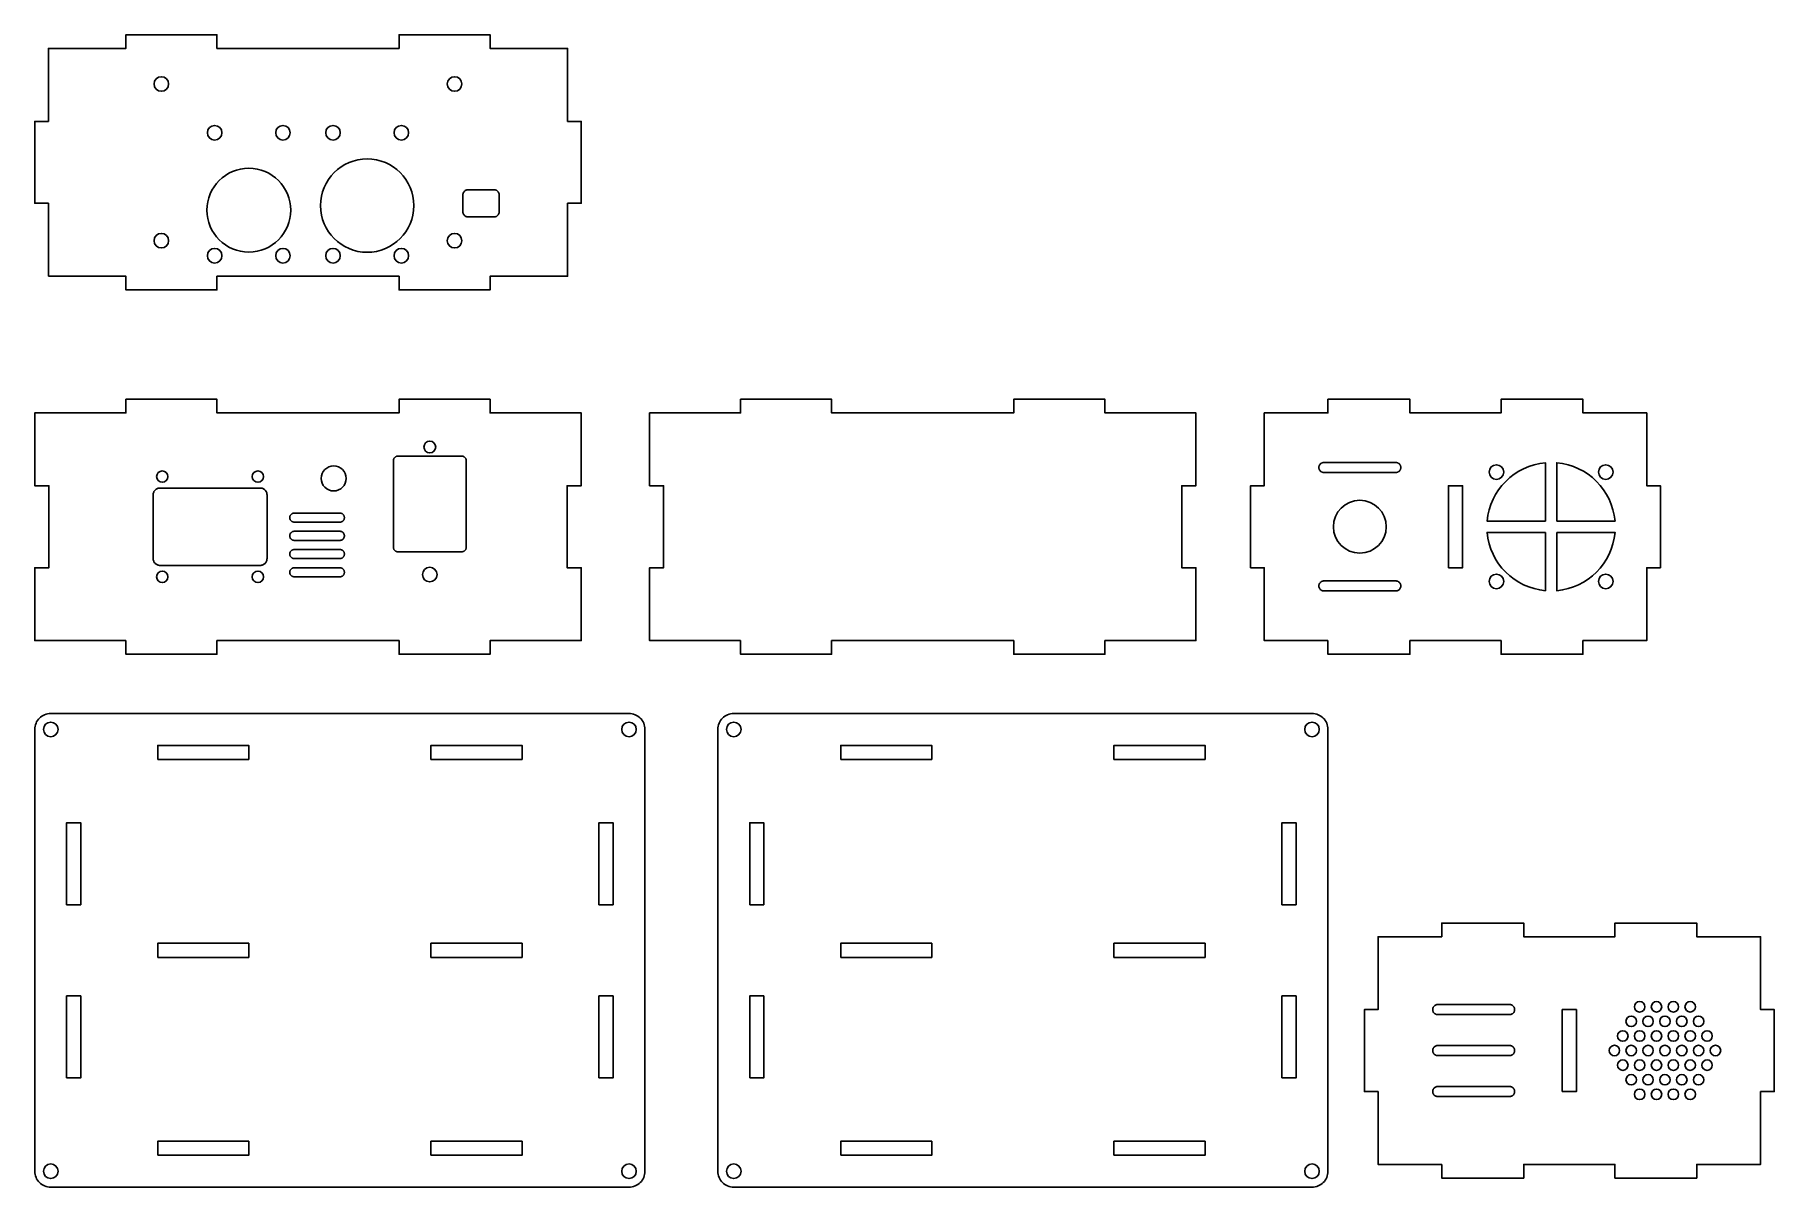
# Model space of a CAD drawing. Header units: metres. Extents: x 15 to 397, y 15 to 268.
import ezdxf

# ---------------------------------------------------------------- set-up
doc = ezdxf.new("R2010")
doc.units = ezdxf.units.M

msp = doc.modelspace()

# ---------------------------------------------------------------- linework, layer by layer
at = {"color": 1}
for points in [[(18, 215), (35, 215), (35, 212), (55, 212), (55, 215), (95, 215), (95, 212), (115, 212), (115, 215), (132, 215), (132, 231), (135, 231), (135, 249), (132, 249), (132, 265), (115, 265), (115, 268), (95, 268), (95, 265), (55, 265), (55, 268), (35, 268), (35, 265), (18, 265), (18, 249), (15, 249), (15, 231), (18, 231)], [(115.8, 228), (115.92, 228.01), (116.03, 228.02), (116.15, 228.05), (116.26, 228.09), (116.37, 228.14), (116.47, 228.2), (116.56, 228.27), (116.65, 228.35), (116.73, 228.44), (116.8, 228.53), (116.86, 228.63), (116.91, 228.74), (116.95, 228.85), (116.98, 228.97), (116.99, 229.08), (117, 229.2), (117, 232.8), (116.99, 232.92), (116.98, 233.03), (116.95, 233.15), (116.91, 233.26), (116.86, 233.37), (116.8, 233.47), (116.73, 233.56), (116.65, 233.65), (116.56, 233.73), (116.47, 233.8), (116.37, 233.86), (116.26, 233.91), (116.15, 233.95), (116.03, 233.98), (115.92, 233.99), (115.8, 234), (110.2, 234), (110.08, 233.99), (109.97, 233.98), (109.85, 233.95), (109.74, 233.91), (109.63, 233.86), (109.53, 233.8), (109.44, 233.73), (109.35, 233.65), (109.27, 233.56), (109.2, 233.47), (109.14, 233.37), (109.09, 233.26), (109.05, 233.15), (109.02, 233.03), (109.01, 232.92), (109, 232.8), (109, 229.2), (109.01, 229.08), (109.02, 228.97), (109.05, 228.85), (109.09, 228.74), (109.14, 228.63), (109.2, 228.53), (109.27, 228.44), (109.35, 228.35), (109.44, 228.27), (109.53, 228.2), (109.63, 228.14), (109.74, 228.09), (109.85, 228.05), (109.97, 228.02), (110.08, 228.01), (110.2, 228)], [(35, 135), (35, 132), (55, 132), (55, 135), (95, 135), (95, 132), (115, 132), (115, 135), (135, 135), (135, 151), (131.9, 151), (131.9, 169), (135, 169), (135, 185), (115, 185), (115, 188), (95, 188), (95, 185), (55, 185), (55, 188), (35, 188), (35, 185), (15, 185), (15, 169), (18.1, 169), (18.1, 151), (15, 151), (15, 135)], [(170, 135), (170, 132), (190, 132), (190, 135), (230, 135), (230, 132), (250, 132), (250, 135), (270, 135), (270, 151), (266.9, 151), (266.9, 169), (270, 169), (270, 185), (250, 185), (250, 188), (230, 188), (230, 185), (190, 185), (190, 188), (170, 188), (170, 185), (150, 185), (150, 169), (153.1, 169), (153.1, 151), (150, 151), (150, 135)], [(299, 135), (299, 132), (317, 132), (317, 135), (337, 135), (337, 132), (355, 132), (355, 135), (369, 135), (369, 151), (372, 151), (372, 169), (369, 169), (369, 185), (355, 185), (355, 188), (337, 188), (337, 185), (317, 185), (317, 188), (299, 188), (299, 185), (285, 185), (285, 169), (282, 169), (282, 151), (285, 151), (285, 135)], [(108.75, 154.5), (108.85, 154.5), (108.95, 154.52), (109.04, 154.54), (109.13, 154.58), (109.22, 154.62), (109.31, 154.67), (109.38, 154.73), (109.46, 154.79), (109.52, 154.87), (109.58, 154.94), (109.63, 155.03), (109.67, 155.12), (109.71, 155.21), (109.73, 155.3), (109.75, 155.4), (109.75, 155.5), (109.75, 174.5), (109.75, 174.6), (109.73, 174.7), (109.71, 174.79), (109.67, 174.88), (109.63, 174.97), (109.58, 175.06), (109.52, 175.13), (109.46, 175.21), (109.38, 175.27), (109.31, 175.33), (109.22, 175.38), (109.13, 175.42), (109.04, 175.46), (108.95, 175.48), (108.85, 175.5), (108.75, 175.5), (94.75, 175.5), (94.65, 175.5), (94.55, 175.48), (94.46, 175.46), (94.37, 175.42), (94.28, 175.38), (94.19, 175.33), (94.12, 175.27), (94.04, 175.21), (93.98, 175.13), (93.92, 175.06), (93.87, 174.97), (93.83, 174.88), (93.79, 174.79), (93.77, 174.7), (93.75, 174.6), (93.75, 174.5), (93.75, 155.5), (93.75, 155.4), (93.77, 155.3), (93.79, 155.21), (93.83, 155.12), (93.87, 155.03), (93.92, 154.94), (93.98, 154.87), (94.04, 154.79), (94.12, 154.73), (94.19, 154.67), (94.28, 154.62), (94.37, 154.58), (94.46, 154.54), (94.55, 154.52), (94.65, 154.5), (94.75, 154.5)], [(313.9, 171.9), (314.01, 171.91), (314.11, 171.92), (314.22, 171.95), (314.32, 171.98), (314.42, 172.03), (314.51, 172.09), (314.6, 172.15), (314.68, 172.22), (314.75, 172.3), (314.81, 172.39), (314.87, 172.48), (314.92, 172.58), (314.95, 172.68), (314.98, 172.79), (314.99, 172.89), (315, 173), (315, 173), (314.99, 173.11), (314.98, 173.21), (314.95, 173.32), (314.92, 173.42), (314.87, 173.52), (314.81, 173.61), (314.75, 173.7), (314.68, 173.78), (314.6, 173.85), (314.51, 173.91), (314.42, 173.97), (314.32, 174.02), (314.22, 174.05), (314.11, 174.08), (314.01, 174.09), (313.9, 174.1), (298.1, 174.1), (297.99, 174.09), (297.89, 174.08), (297.78, 174.05), (297.68, 174.02), (297.58, 173.97), (297.49, 173.91), (297.4, 173.85), (297.32, 173.78), (297.25, 173.7), (297.19, 173.61), (297.13, 173.52), (297.08, 173.42), (297.05, 173.32), (297.02, 173.21), (297.01, 173.11), (297, 173), (297, 173), (297.01, 172.89), (297.02, 172.79), (297.05, 172.68), (297.08, 172.58), (297.13, 172.48), (297.19, 172.39), (297.25, 172.3), (297.32, 172.22), (297.4, 172.15), (297.49, 172.09), (297.58, 172.03), (297.68, 171.98), (297.78, 171.95), (297.89, 171.92), (297.99, 171.91), (298.1, 171.9)], [(64.5, 151.5), (64.65, 151.51), (64.79, 151.53), (64.94, 151.56), (65.07, 151.61), (65.21, 151.68), (65.33, 151.75), (65.45, 151.84), (65.56, 151.94), (65.66, 152.05), (65.75, 152.17), (65.82, 152.29), (65.89, 152.43), (65.94, 152.56), (65.97, 152.71), (65.99, 152.85), (66, 153), (66, 167), (65.99, 167.15), (65.97, 167.29), (65.94, 167.44), (65.89, 167.57), (65.82, 167.71), (65.75, 167.83), (65.66, 167.95), (65.56, 168.06), (65.45, 168.16), (65.33, 168.25), (65.21, 168.32), (65.07, 168.39), (64.94, 168.44), (64.79, 168.47), (64.65, 168.49), (64.5, 168.5), (42.5, 168.5), (42.35, 168.49), (42.21, 168.47), (42.06, 168.44), (41.93, 168.39), (41.79, 168.32), (41.67, 168.25), (41.55, 168.16), (41.44, 168.06), (41.34, 167.95), (41.25, 167.83), (41.18, 167.71), (41.11, 167.57), (41.06, 167.44), (41.03, 167.29), (41.01, 167.15), (41, 167), (41, 153), (41.01, 152.85), (41.03, 152.71), (41.06, 152.56), (41.11, 152.43), (41.18, 152.29), (41.25, 152.17), (41.34, 152.05), (41.44, 151.94), (41.55, 151.84), (41.67, 151.75), (41.79, 151.68), (41.93, 151.61), (42.06, 151.56), (42.21, 151.53), (42.35, 151.51), (42.5, 151.5)], [(325.45, 151), (328.55, 151), (328.55, 169), (325.45, 169)], [(82, 161), (82.1, 161), (82.2, 161.02), (82.29, 161.04), (82.38, 161.08), (82.47, 161.12), (82.56, 161.17), (82.63, 161.23), (82.71, 161.29), (82.77, 161.37), (82.83, 161.44), (82.88, 161.53), (82.92, 161.62), (82.96, 161.71), (82.98, 161.8), (83, 161.9), (83, 162), (83, 162), (83, 162.1), (82.98, 162.2), (82.96, 162.29), (82.92, 162.38), (82.88, 162.47), (82.83, 162.56), (82.77, 162.63), (82.71, 162.71), (82.63, 162.77), (82.56, 162.83), (82.47, 162.88), (82.38, 162.92), (82.29, 162.96), (82.2, 162.98), (82.1, 163), (82, 163), (72, 163), (71.9, 163), (71.8, 162.98), (71.71, 162.96), (71.62, 162.92), (71.53, 162.88), (71.44, 162.83), (71.37, 162.77), (71.29, 162.71), (71.23, 162.63), (71.17, 162.56), (71.12, 162.47), (71.08, 162.38), (71.04, 162.29), (71.02, 162.2), (71, 162.1), (71, 162), (71, 162), (71, 161.9), (71.02, 161.8), (71.04, 161.71), (71.08, 161.62), (71.12, 161.53), (71.17, 161.44), (71.23, 161.37), (71.29, 161.29), (71.37, 161.23), (71.44, 161.17), (71.53, 161.12), (71.62, 161.08), (71.71, 161.04), (71.8, 161.02), (71.9, 161), (72, 161)], [(82, 157), (82.1, 157), (82.2, 157.02), (82.29, 157.04), (82.38, 157.08), (82.47, 157.12), (82.56, 157.17), (82.63, 157.23), (82.71, 157.29), (82.77, 157.37), (82.83, 157.44), (82.88, 157.53), (82.92, 157.62), (82.96, 157.71), (82.98, 157.8), (83, 157.9), (83, 158), (83, 158), (83, 158.1), (82.98, 158.2), (82.96, 158.29), (82.92, 158.38), (82.88, 158.47), (82.83, 158.56), (82.77, 158.63), (82.71, 158.71), (82.63, 158.77), (82.56, 158.83), (82.47, 158.88), (82.38, 158.92), (82.29, 158.96), (82.2, 158.98), (82.1, 159), (82, 159), (72, 159), (71.9, 159), (71.8, 158.98), (71.71, 158.96), (71.62, 158.92), (71.53, 158.88), (71.44, 158.83), (71.37, 158.77), (71.29, 158.71), (71.23, 158.63), (71.17, 158.56), (71.12, 158.47), (71.08, 158.38), (71.04, 158.29), (71.02, 158.2), (71, 158.1), (71, 158), (71, 158), (71, 157.9), (71.02, 157.8), (71.04, 157.71), (71.08, 157.62), (71.12, 157.53), (71.17, 157.44), (71.23, 157.37), (71.29, 157.29), (71.37, 157.23), (71.44, 157.17), (71.53, 157.12), (71.62, 157.08), (71.71, 157.04), (71.8, 157.02), (71.9, 157), (72, 157)], [(82, 153), (82.1, 153), (82.2, 153.02), (82.29, 153.04), (82.38, 153.08), (82.47, 153.12), (82.56, 153.17), (82.63, 153.23), (82.71, 153.29), (82.77, 153.37), (82.83, 153.44), (82.88, 153.53), (82.92, 153.62), (82.96, 153.71), (82.98, 153.8), (83, 153.9), (83, 154), (83, 154), (83, 154.1), (82.98, 154.2), (82.96, 154.29), (82.92, 154.38), (82.88, 154.47), (82.83, 154.56), (82.77, 154.63), (82.71, 154.71), (82.63, 154.77), (82.56, 154.83), (82.47, 154.88), (82.38, 154.92), (82.29, 154.96), (82.2, 154.98), (82.1, 155), (82, 155), (72, 155), (71.9, 155), (71.8, 154.98), (71.71, 154.96), (71.62, 154.92), (71.53, 154.88), (71.44, 154.83), (71.37, 154.77), (71.29, 154.71), (71.23, 154.63), (71.17, 154.56), (71.12, 154.47), (71.08, 154.38), (71.04, 154.29), (71.02, 154.2), (71, 154.1), (71, 154), (71, 154), (71, 153.9), (71.02, 153.8), (71.04, 153.71), (71.08, 153.62), (71.12, 153.53), (71.17, 153.44), (71.23, 153.37), (71.29, 153.29), (71.37, 153.23), (71.44, 153.17), (71.53, 153.12), (71.62, 153.08), (71.71, 153.04), (71.8, 153.02), (71.9, 153), (72, 153)], [(82, 149), (82.1, 149), (82.2, 149.02), (82.29, 149.04), (82.38, 149.08), (82.47, 149.12), (82.56, 149.17), (82.63, 149.23), (82.71, 149.29), (82.77, 149.37), (82.83, 149.44), (82.88, 149.53), (82.92, 149.62), (82.96, 149.71), (82.98, 149.8), (83, 149.9), (83, 150), (83, 150), (83, 150.1), (82.98, 150.2), (82.96, 150.29), (82.92, 150.38), (82.88, 150.47), (82.83, 150.56), (82.77, 150.63), (82.71, 150.71), (82.63, 150.77), (82.56, 150.83), (82.47, 150.88), (82.38, 150.92), (82.29, 150.96), (82.2, 150.98), (82.1, 151), (82, 151), (72, 151), (71.9, 151), (71.8, 150.98), (71.71, 150.96), (71.62, 150.92), (71.53, 150.88), (71.44, 150.83), (71.37, 150.77), (71.29, 150.71), (71.23, 150.63), (71.17, 150.56), (71.12, 150.47), (71.08, 150.38), (71.04, 150.29), (71.02, 150.2), (71, 150.1), (71, 150), (71, 150), (71, 149.9), (71.02, 149.8), (71.04, 149.71), (71.08, 149.62), (71.12, 149.53), (71.17, 149.44), (71.23, 149.37), (71.29, 149.29), (71.37, 149.23), (71.44, 149.17), (71.53, 149.12), (71.62, 149.08), (71.71, 149.04), (71.8, 149.02), (71.9, 149), (72, 149)], [(313.9, 145.9), (314.01, 145.91), (314.11, 145.92), (314.22, 145.95), (314.32, 145.98), (314.42, 146.03), (314.51, 146.09), (314.6, 146.15), (314.68, 146.22), (314.75, 146.3), (314.81, 146.39), (314.87, 146.48), (314.92, 146.58), (314.95, 146.68), (314.98, 146.79), (314.99, 146.89), (315, 147), (315, 147), (314.99, 147.11), (314.98, 147.21), (314.95, 147.32), (314.92, 147.42), (314.87, 147.52), (314.81, 147.61), (314.75, 147.7), (314.68, 147.78), (314.6, 147.85), (314.51, 147.91), (314.42, 147.97), (314.32, 148.02), (314.22, 148.05), (314.11, 148.08), (314.01, 148.09), (313.9, 148.1), (298.1, 148.1), (297.99, 148.09), (297.89, 148.08), (297.78, 148.05), (297.68, 148.02), (297.58, 147.97), (297.49, 147.91), (297.4, 147.85), (297.32, 147.78), (297.25, 147.7), (297.19, 147.61), (297.13, 147.52), (297.08, 147.42), (297.05, 147.32), (297.02, 147.21), (297.01, 147.11), (297, 147), (297, 147), (297.01, 146.89), (297.02, 146.79), (297.05, 146.68), (297.08, 146.58), (297.13, 146.48), (297.19, 146.39), (297.25, 146.3), (297.32, 146.22), (297.4, 146.15), (297.49, 146.09), (297.58, 146.03), (297.68, 145.98), (297.78, 145.95), (297.89, 145.92), (297.99, 145.91), (298.1, 145.9)], [(42, 108.9), (62, 108.9), (62, 112), (42, 112)], [(102, 108.9), (122, 108.9), (122, 112), (102, 112)], [(192, 108.9), (212, 108.9), (212, 112), (192, 112)], [(252, 108.9), (272, 108.9), (272, 112), (252, 112)], [(22, 77), (25.1, 77), (25.1, 95), (22, 95)], [(138.9, 77), (142, 77), (142, 95), (138.9, 95)], [(172, 77), (175.1, 77), (175.1, 95), (172, 95)], [(288.9, 77), (292, 77), (292, 95), (288.9, 95)], [(324, 20), (324, 17), (342, 17), (342, 20), (362, 20), (362, 17), (380, 17), (380, 20), (394, 20), (394, 36), (397, 36), (397, 54), (394, 54), (394, 70), (380, 70), (380, 73), (362, 73), (362, 70), (342, 70), (342, 73), (324, 73), (324, 70), (310, 70), (310, 54), (307, 54), (307, 36), (310, 36), (310, 20)], [(42, 65.45), (62, 65.45), (62, 68.55), (42, 68.55)], [(102, 65.45), (122, 65.45), (122, 68.55), (102, 68.55)], [(192, 65.45), (212, 65.45), (212, 68.55), (192, 68.55)], [(252, 65.45), (272, 65.45), (272, 68.55), (252, 68.55)], [(22, 39), (25.1, 39), (25.1, 57), (22, 57)], [(138.9, 39), (142, 39), (142, 57), (138.9, 57)], [(172, 39), (175.1, 39), (175.1, 57), (172, 57)], [(288.9, 39), (292, 39), (292, 57), (288.9, 57)], [(338.9, 52.9), (339.01, 52.91), (339.11, 52.92), (339.22, 52.95), (339.32, 52.98), (339.42, 53.03), (339.51, 53.09), (339.6, 53.15), (339.68, 53.22), (339.75, 53.3), (339.81, 53.39), (339.87, 53.48), (339.92, 53.58), (339.95, 53.68), (339.98, 53.79), (339.99, 53.89), (340, 54), (340, 54), (339.99, 54.11), (339.98, 54.21), (339.95, 54.32), (339.92, 54.42), (339.87, 54.52), (339.81, 54.61), (339.75, 54.7), (339.68, 54.78), (339.6, 54.85), (339.51, 54.91), (339.42, 54.97), (339.32, 55.02), (339.22, 55.05), (339.11, 55.08), (339.01, 55.09), (338.9, 55.1), (323.1, 55.1), (322.99, 55.09), (322.89, 55.08), (322.78, 55.05), (322.68, 55.02), (322.58, 54.97), (322.49, 54.91), (322.4, 54.85), (322.32, 54.78), (322.25, 54.7), (322.19, 54.61), (322.13, 54.52), (322.08, 54.42), (322.05, 54.32), (322.02, 54.21), (322.01, 54.11), (322, 54), (322, 54), (322.01, 53.89), (322.02, 53.79), (322.05, 53.68), (322.08, 53.58), (322.13, 53.48), (322.19, 53.39), (322.25, 53.3), (322.32, 53.22), (322.4, 53.15), (322.49, 53.09), (322.58, 53.03), (322.68, 52.98), (322.78, 52.95), (322.89, 52.92), (322.99, 52.91), (323.1, 52.9)], [(350.45, 36), (353.55, 36), (353.55, 54), (350.45, 54)], [(338.9, 43.9), (339.01, 43.91), (339.11, 43.92), (339.22, 43.95), (339.32, 43.98), (339.42, 44.03), (339.51, 44.09), (339.6, 44.15), (339.68, 44.22), (339.75, 44.3), (339.81, 44.39), (339.87, 44.48), (339.92, 44.58), (339.95, 44.68), (339.98, 44.79), (339.99, 44.89), (340, 45), (340, 45), (339.99, 45.11), (339.98, 45.21), (339.95, 45.32), (339.92, 45.42), (339.87, 45.52), (339.81, 45.61), (339.75, 45.7), (339.68, 45.78), (339.6, 45.85), (339.51, 45.91), (339.42, 45.97), (339.32, 46.02), (339.22, 46.05), (339.11, 46.08), (339.01, 46.09), (338.9, 46.1), (323.1, 46.1), (322.99, 46.09), (322.89, 46.08), (322.78, 46.05), (322.68, 46.02), (322.58, 45.97), (322.49, 45.91), (322.4, 45.85), (322.32, 45.78), (322.25, 45.7), (322.19, 45.61), (322.13, 45.52), (322.08, 45.42), (322.05, 45.32), (322.02, 45.21), (322.01, 45.11), (322, 45), (322, 45), (322.01, 44.89), (322.02, 44.79), (322.05, 44.68), (322.08, 44.58), (322.13, 44.48), (322.19, 44.39), (322.25, 44.3), (322.32, 44.22), (322.4, 44.15), (322.49, 44.09), (322.58, 44.03), (322.68, 43.98), (322.78, 43.95), (322.89, 43.92), (322.99, 43.91), (323.1, 43.9)], [(338.9, 34.9), (339.01, 34.91), (339.11, 34.92), (339.22, 34.95), (339.32, 34.98), (339.42, 35.03), (339.51, 35.09), (339.6, 35.15), (339.68, 35.22), (339.75, 35.3), (339.81, 35.39), (339.87, 35.48), (339.92, 35.58), (339.95, 35.68), (339.98, 35.79), (339.99, 35.89), (340, 36), (340, 36), (339.99, 36.11), (339.98, 36.21), (339.95, 36.32), (339.92, 36.42), (339.87, 36.52), (339.81, 36.61), (339.75, 36.7), (339.68, 36.78), (339.6, 36.85), (339.51, 36.91), (339.42, 36.97), (339.32, 37.02), (339.22, 37.05), (339.11, 37.08), (339.01, 37.09), (338.9, 37.1), (323.1, 37.1), (322.99, 37.09), (322.89, 37.08), (322.78, 37.05), (322.68, 37.02), (322.58, 36.97), (322.49, 36.91), (322.4, 36.85), (322.32, 36.78), (322.25, 36.7), (322.19, 36.61), (322.13, 36.52), (322.08, 36.42), (322.05, 36.32), (322.02, 36.21), (322.01, 36.11), (322, 36), (322, 36), (322.01, 35.89), (322.02, 35.79), (322.05, 35.68), (322.08, 35.58), (322.13, 35.48), (322.19, 35.39), (322.25, 35.3), (322.32, 35.22), (322.4, 35.15), (322.49, 35.09), (322.58, 35.03), (322.68, 34.98), (322.78, 34.95), (322.89, 34.92), (322.99, 34.91), (323.1, 34.9)], [(42, 22), (62, 22), (62, 25.1), (42, 25.1)], [(102, 22), (122, 22), (122, 25.1), (102, 25.1)], [(192, 22), (212, 22), (212, 25.1), (192, 25.1)], [(252, 22), (272, 22), (272, 25.1), (252, 25.1)]]:
    msp.add_lwpolyline(points, close=True, dxfattribs=at)
for points in [[(346.75, 161.25), (346.75, 174.04, 0.36312), (333.96, 161.25)], [(349.25, 161.25), (362.04, 161.25, 0.36312), (349.25, 174.04)], [(346.75, 158.75), (333.96, 158.75, 0.36312), (346.75, 145.96)], [(349.25, 158.75), (349.25, 145.96, 0.36312), (362.04, 158.75)], [(18.5, 15), (145.5, 15, 0.414214), (149, 18.5), (149, 115.5, 0.414214), (145.5, 119), (18.5, 119, 0.414214), (15, 115.5), (15, 18.5, 0.414214)], [(168.5, 15), (295.5, 15, 0.414214), (299, 18.5), (299, 115.5, 0.414214), (295.5, 119), (168.5, 119, 0.414214), (165, 115.5), (165, 18.5, 0.414214)]]:
    msp.add_lwpolyline(points, format="xyb", close=True, dxfattribs=at)
for centre, radius in [((42.8, 257.2), 1.6), ((107.2, 257.2), 1.6), ((54.5, 246.5), 1.6), ((69.5, 246.5), 1.6), ((80.5, 246.5), 1.6), ((95.5, 246.5), 1.6), ((88, 230.5), 10.25), ((62, 229.5), 9.2), ((42.8, 222.8), 1.6), ((107.2, 222.8), 1.6), ((54.5, 219.5), 1.6), ((69.5, 219.5), 1.6), ((80.5, 219.5), 1.6), ((95.5, 219.5), 1.6), ((101.75, 177.5), 1.3), ((43, 171), 1.25), ((64, 171), 1.25), ((80.64, 170.61), 2.75), ((336, 172), 1.6), ((360, 172), 1.6), ((306, 160), 5.8), ((43, 149), 1.25), ((64, 149), 1.25), ((101.75, 149.5), 1.6), ((336, 148), 1.6), ((360, 148), 1.6), ((18.5, 115.5), 1.6), ((145.5, 115.5), 1.6), ((168.5, 115.5), 1.6), ((295.5, 115.5), 1.6), ((367.45, 54.61), 1.15), ((371.15, 54.61), 1.15), ((374.85, 54.61), 1.15), ((378.55, 54.61), 1.15), ((365.6, 51.41), 1.15), ((369.3, 51.41), 1.15), ((373, 51.41), 1.15), ((376.7, 51.41), 1.15), ((380.4, 51.41), 1.15), ((361.9, 45), 1.15), ((363.75, 48.2), 1.15), ((365.6, 45), 1.15), ((367.45, 48.2), 1.15), ((369.3, 45), 1.15), ((371.15, 48.2), 1.15), ((373, 45), 1.15), ((374.85, 48.2), 1.15), ((376.7, 45), 1.15), ((378.55, 48.2), 1.15), ((380.4, 45), 1.15), ((382.25, 48.2), 1.15), ((384.1, 45), 1.15), ((363.75, 41.8), 1.15), ((367.45, 41.8), 1.15), ((371.15, 41.8), 1.15), ((374.85, 41.8), 1.15), ((378.55, 41.8), 1.15), ((382.25, 41.8), 1.15), ((365.6, 38.59), 1.15), ((369.3, 38.59), 1.15), ((373, 38.59), 1.15), ((376.7, 38.59), 1.15), ((380.4, 38.59), 1.15), ((367.45, 35.39), 1.15), ((371.15, 35.39), 1.15), ((374.85, 35.39), 1.15), ((378.55, 35.39), 1.15), ((18.5, 18.5), 1.6), ((145.5, 18.5), 1.6), ((168.5, 18.5), 1.6), ((295.5, 18.5), 1.6)]:
    msp.add_circle(centre, radius, dxfattribs=at)

doc.saveas('drawing.dxf')
